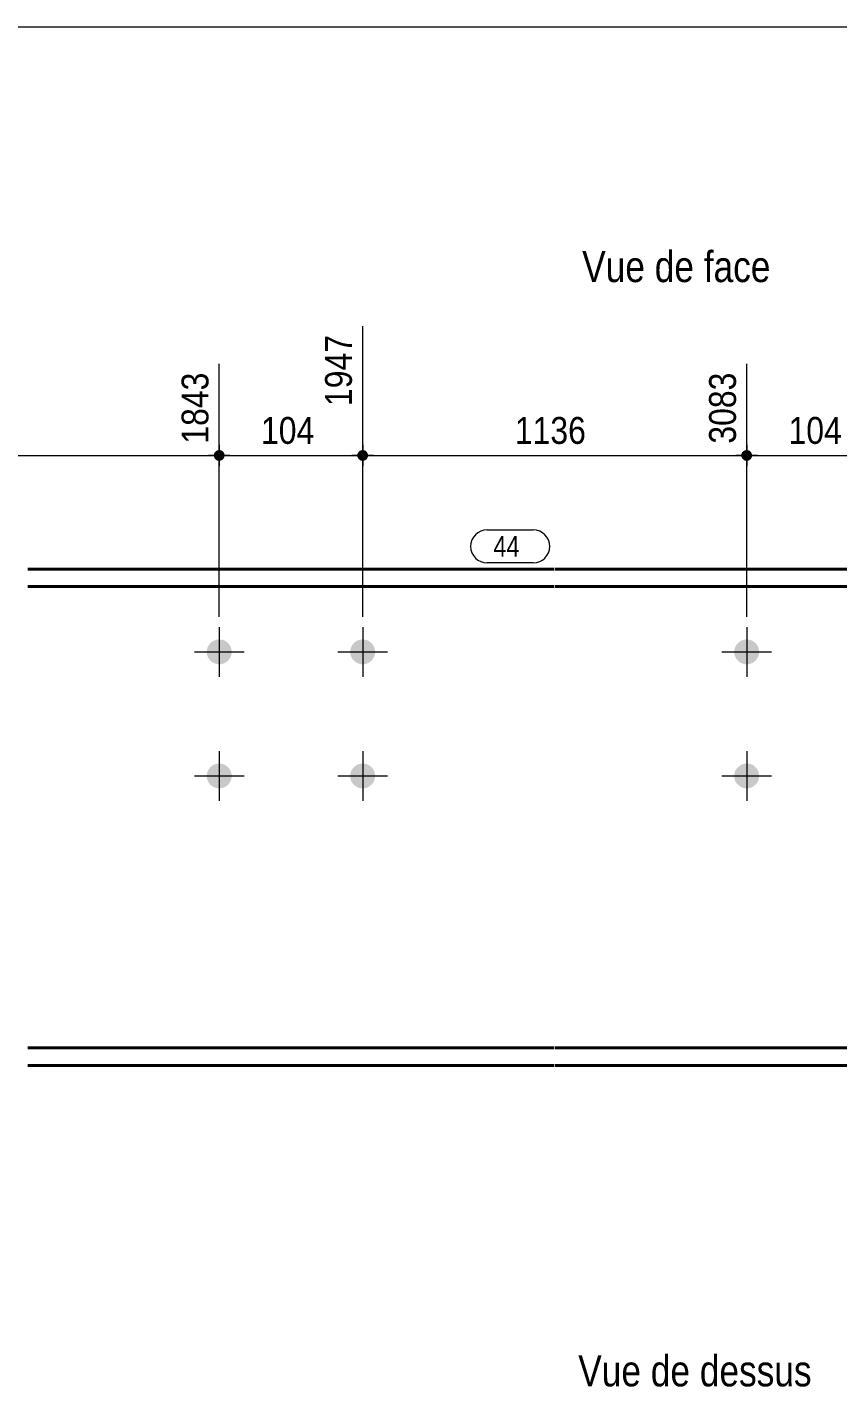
# Model space of a CAD drawing. Header units: millimetres. Extents: x 2 to 410, y 5 to 282.
# Drawn here: x 129.5 to 207.9, y 150.5 to 282 of the extents above; entities that cross this region are included whole.
import ezdxf

# ---------------------------------------------------------------- set-up
doc = ezdxf.new("R2010")
doc.units = ezdxf.units.MM
for name, color, linetype, lineweight in [('Autre type objet', 1, 'Continuous', 0), ('Boulon', 7, 'Continuous', 0), ('Cotation', 7, 'Continuous', 0), ('Feuille dessin', 5, 'Continuous', 0), ('Piece', 2, 'Continuous', 0), ('Repère pièce', 3, 'Continuous', 0)]:
    doc.layers.add(name, color=color, linetype=linetype, lineweight=lineweight)
doc.styles.add('ARIAL', font='ARIAL.TTF')
doc.styles.add('COMIC_SANS_MS', font='COMIC.TTF')

# ---------------------------------------------------------------- blocks, each defined once
blk = doc.blocks.new('*A1')
at = {"layer": 'Boulon'}
for points in [[(163.15, 221.55), (163.15, 221.52), (163.15, 221.49), (163.14, 221.47), (163.14, 221.44), (163.14, 221.41), (163.13, 221.38), (163.13, 221.35), (163.12, 221.32), (163.11, 221.29), (163.1, 221.26), (163.1, 221.23), (163.09, 221.21), (163.08, 221.18), (163.07, 221.15), (163.06, 221.12), (163.05, 221.1), (163.03, 221.07), (163.02, 221.04), (163.01, 221.02), (162.99, 220.99), (162.98, 220.97), (162.96, 220.94), (162.95, 220.92), (162.93, 220.89), (162.91, 220.87), (162.89, 220.84), (162.88, 220.82), (162.86, 220.8), (162.84, 220.78), (162.82, 220.76), (162.8, 220.73), (162.78, 220.71), (162.75, 220.69), (162.73, 220.67), (162.71, 220.66), (162.69, 220.64), (162.66, 220.62), (162.64, 220.6), (162.61, 220.59), (162.59, 220.57), (162.57, 220.55), (162.54, 220.54), (162.51, 220.52), (162.49, 220.51), (162.46, 220.5), (162.43, 220.49), (162.41, 220.47), (162.38, 220.46), (162.35, 220.45), (162.32, 220.44), (162.3, 220.43), (162.27, 220.43), (162.24, 220.42), (162.21, 220.41), (162.18, 220.41), (162.15, 220.4), (162.12, 220.4), (162.1, 220.39), (162.07, 220.39), (162.04, 220.39), (162.01, 220.38), (161.98, 220.38), (161.95, 220.38), (161.92, 220.38), (161.89, 220.38), (161.86, 220.39), (161.83, 220.39), (161.8, 220.39), (161.77, 220.4), (161.74, 220.4), (161.71, 220.41), (161.69, 220.41), (161.66, 220.42), (161.63, 220.43), (161.6, 220.43), (161.57, 220.44), (161.54, 220.45), (161.52, 220.46), (161.49, 220.47), (161.46, 220.49), (161.44, 220.5), (161.41, 220.51), (161.38, 220.52), (161.36, 220.54), (161.33, 220.55), (161.31, 220.57), (161.28, 220.59), (161.26, 220.6), (161.23, 220.62), (161.21, 220.64), (161.19, 220.66), (161.16, 220.67), (161.14, 220.69), (161.12, 220.71), (161.1, 220.73), (161.08, 220.76), (161.06, 220.78), (161.04, 220.8), (161.02, 220.82), (161, 220.84), (160.98, 220.87), (160.97, 220.89), (160.95, 220.92), (160.93, 220.94), (160.92, 220.97), (160.9, 220.99), (160.89, 221.02), (160.88, 221.04), (160.86, 221.07), (160.85, 221.1), (160.84, 221.12), (160.83, 221.15), (160.82, 221.18), (160.81, 221.21), (160.8, 221.23), (160.79, 221.26), (160.78, 221.29), (160.78, 221.32), (160.77, 221.35), (160.77, 221.38), (160.76, 221.41), (160.76, 221.44), (160.75, 221.47), (160.75, 221.49), (160.75, 221.52), (160.75, 221.55), (160.75, 221.58), (160.75, 221.61), (160.75, 221.64), (160.75, 221.67), (160.75, 221.7), (160.76, 221.73), (160.76, 221.76), (160.77, 221.79), (160.77, 221.82), (160.78, 221.85), (160.78, 221.87), (160.79, 221.9), (160.8, 221.93), (160.81, 221.96), (160.82, 221.99), (160.83, 222.02), (160.84, 222.04), (160.85, 222.07), (160.86, 222.1), (160.88, 222.12), (160.89, 222.15), (160.9, 222.17), (160.92, 222.2), (160.93, 222.23), (160.95, 222.25), (160.97, 222.27), (160.98, 222.3), (161, 222.32), (161.02, 222.34), (161.04, 222.37), (161.06, 222.39), (161.08, 222.41), (161.1, 222.43), (161.12, 222.45), (161.14, 222.47), (161.16, 222.49), (161.19, 222.51), (161.21, 222.53), (161.23, 222.55), (161.26, 222.56), (161.28, 222.58), (161.31, 222.6), (161.33, 222.61), (161.36, 222.63), (161.38, 222.64), (161.41, 222.66), (161.44, 222.67), (161.46, 222.68), (161.49, 222.69), (161.52, 222.7), (161.54, 222.71), (161.57, 222.72), (161.6, 222.73), (161.63, 222.74), (161.66, 222.75), (161.69, 222.75), (161.71, 222.76), (161.74, 222.77), (161.77, 222.77), (161.8, 222.77), (161.83, 222.78), (161.86, 222.78), (161.89, 222.78), (161.92, 222.78), (161.95, 222.78), (161.98, 222.78), (162.01, 222.78), (162.04, 222.78), (162.07, 222.78), (162.1, 222.77), (162.12, 222.77), (162.15, 222.77), (162.18, 222.76), (162.21, 222.75), (162.24, 222.75), (162.27, 222.74), (162.3, 222.73), (162.32, 222.72), (162.35, 222.71), (162.38, 222.7), (162.41, 222.69), (162.43, 222.68), (162.46, 222.67), (162.49, 222.66), (162.51, 222.64), (162.54, 222.63), (162.57, 222.61), (162.59, 222.6), (162.61, 222.58), (162.64, 222.56), (162.66, 222.55), (162.69, 222.53), (162.71, 222.51), (162.73, 222.49), (162.75, 222.47), (162.78, 222.45), (162.8, 222.43), (162.82, 222.41), (162.84, 222.39), (162.86, 222.37), (162.88, 222.34), (162.89, 222.32), (162.91, 222.3), (162.93, 222.27), (162.95, 222.25), (162.96, 222.23), (162.98, 222.2), (162.99, 222.17), (163.01, 222.15), (163.02, 222.12), (163.03, 222.1), (163.05, 222.07), (163.06, 222.04), (163.07, 222.02), (163.08, 221.99), (163.09, 221.96), (163.1, 221.93), (163.1, 221.9), (163.11, 221.87), (163.12, 221.85), (163.13, 221.82), (163.13, 221.79), (163.14, 221.76), (163.14, 221.73), (163.14, 221.7), (163.15, 221.67), (163.15, 221.64), (163.15, 221.61), (163.15, 221.58)], [(163.15, 209.55), (163.15, 209.52), (163.15, 209.49), (163.14, 209.47), (163.14, 209.44), (163.14, 209.41), (163.13, 209.38), (163.13, 209.35), (163.12, 209.32), (163.11, 209.29), (163.1, 209.26), (163.1, 209.23), (163.09, 209.21), (163.08, 209.18), (163.07, 209.15), (163.06, 209.12), (163.05, 209.1), (163.03, 209.07), (163.02, 209.04), (163.01, 209.02), (162.99, 208.99), (162.98, 208.97), (162.96, 208.94), (162.95, 208.92), (162.93, 208.89), (162.91, 208.87), (162.89, 208.84), (162.88, 208.82), (162.86, 208.8), (162.84, 208.78), (162.82, 208.76), (162.8, 208.73), (162.78, 208.71), (162.75, 208.69), (162.73, 208.67), (162.71, 208.66), (162.69, 208.64), (162.66, 208.62), (162.64, 208.6), (162.61, 208.59), (162.59, 208.57), (162.57, 208.55), (162.54, 208.54), (162.51, 208.52), (162.49, 208.51), (162.46, 208.5), (162.43, 208.49), (162.41, 208.47), (162.38, 208.46), (162.35, 208.45), (162.32, 208.44), (162.3, 208.43), (162.27, 208.43), (162.24, 208.42), (162.21, 208.41), (162.18, 208.41), (162.15, 208.4), (162.12, 208.4), (162.1, 208.39), (162.07, 208.39), (162.04, 208.39), (162.01, 208.38), (161.98, 208.38), (161.95, 208.38), (161.92, 208.38), (161.89, 208.38), (161.86, 208.39), (161.83, 208.39), (161.8, 208.39), (161.77, 208.4), (161.74, 208.4), (161.71, 208.41), (161.69, 208.41), (161.66, 208.42), (161.63, 208.43), (161.6, 208.43), (161.57, 208.44), (161.54, 208.45), (161.52, 208.46), (161.49, 208.47), (161.46, 208.49), (161.44, 208.5), (161.41, 208.51), (161.38, 208.52), (161.36, 208.54), (161.33, 208.55), (161.31, 208.57), (161.28, 208.59), (161.26, 208.6), (161.23, 208.62), (161.21, 208.64), (161.19, 208.66), (161.16, 208.67), (161.14, 208.69), (161.12, 208.71), (161.1, 208.73), (161.08, 208.76), (161.06, 208.78), (161.04, 208.8), (161.02, 208.82), (161, 208.84), (160.98, 208.87), (160.97, 208.89), (160.95, 208.92), (160.93, 208.94), (160.92, 208.97), (160.9, 208.99), (160.89, 209.02), (160.88, 209.04), (160.86, 209.07), (160.85, 209.1), (160.84, 209.12), (160.83, 209.15), (160.82, 209.18), (160.81, 209.21), (160.8, 209.23), (160.79, 209.26), (160.78, 209.29), (160.78, 209.32), (160.77, 209.35), (160.77, 209.38), (160.76, 209.41), (160.76, 209.44), (160.75, 209.47), (160.75, 209.49), (160.75, 209.52), (160.75, 209.55), (160.75, 209.58), (160.75, 209.61), (160.75, 209.64), (160.75, 209.67), (160.75, 209.7), (160.76, 209.73), (160.76, 209.76), (160.77, 209.79), (160.77, 209.82), (160.78, 209.85), (160.78, 209.87), (160.79, 209.9), (160.8, 209.93), (160.81, 209.96), (160.82, 209.99), (160.83, 210.02), (160.84, 210.04), (160.85, 210.07), (160.86, 210.1), (160.88, 210.12), (160.89, 210.15), (160.9, 210.17), (160.92, 210.2), (160.93, 210.23), (160.95, 210.25), (160.97, 210.27), (160.98, 210.3), (161, 210.32), (161.02, 210.34), (161.04, 210.37), (161.06, 210.39), (161.08, 210.41), (161.1, 210.43), (161.12, 210.45), (161.14, 210.47), (161.16, 210.49), (161.19, 210.51), (161.21, 210.53), (161.23, 210.55), (161.26, 210.56), (161.28, 210.58), (161.31, 210.6), (161.33, 210.61), (161.36, 210.63), (161.38, 210.64), (161.41, 210.66), (161.44, 210.67), (161.46, 210.68), (161.49, 210.69), (161.52, 210.7), (161.54, 210.71), (161.57, 210.72), (161.6, 210.73), (161.63, 210.74), (161.66, 210.75), (161.69, 210.75), (161.71, 210.76), (161.74, 210.77), (161.77, 210.77), (161.8, 210.77), (161.83, 210.78), (161.86, 210.78), (161.89, 210.78), (161.92, 210.78), (161.95, 210.78), (161.98, 210.78), (162.01, 210.78), (162.04, 210.78), (162.07, 210.78), (162.1, 210.77), (162.12, 210.77), (162.15, 210.77), (162.18, 210.76), (162.21, 210.75), (162.24, 210.75), (162.27, 210.74), (162.3, 210.73), (162.32, 210.72), (162.35, 210.71), (162.38, 210.7), (162.41, 210.69), (162.43, 210.68), (162.46, 210.67), (162.49, 210.66), (162.51, 210.64), (162.54, 210.63), (162.57, 210.61), (162.59, 210.6), (162.61, 210.58), (162.64, 210.56), (162.66, 210.55), (162.69, 210.53), (162.71, 210.51), (162.73, 210.49), (162.75, 210.47), (162.78, 210.45), (162.8, 210.43), (162.82, 210.41), (162.84, 210.39), (162.86, 210.37), (162.88, 210.34), (162.89, 210.32), (162.91, 210.3), (162.93, 210.27), (162.95, 210.25), (162.96, 210.23), (162.98, 210.2), (162.99, 210.17), (163.01, 210.15), (163.02, 210.12), (163.03, 210.1), (163.05, 210.07), (163.06, 210.04), (163.07, 210.02), (163.08, 209.99), (163.09, 209.96), (163.1, 209.93), (163.1, 209.9), (163.11, 209.87), (163.12, 209.85), (163.13, 209.82), (163.13, 209.79), (163.14, 209.76), (163.14, 209.73), (163.14, 209.7), (163.15, 209.67), (163.15, 209.64), (163.15, 209.61), (163.15, 209.58)]]:
    blk.add_hatch(color=256, dxfattribs=at).paths.add_polyline_path(points, flags=17)
at = {"layer": 'Boulon', "linetype": 'Continuous', "lineweight": 0}
for p, q in [((161.95, 223.98), (161.95, 219.18)), ((159.55, 221.58), (164.35, 221.58)), ((161.95, 211.98), (161.95, 207.18)), ((159.55, 209.58), (164.35, 209.58))]:
    blk.add_line(p, q, dxfattribs=at)
blk = doc.blocks.new('*A2')
at = {"layer": 'Boulon'}
for points in [[(149.28, 221.55), (149.28, 221.52), (149.28, 221.49), (149.28, 221.47), (149.27, 221.44), (149.27, 221.41), (149.26, 221.38), (149.26, 221.35), (149.25, 221.32), (149.25, 221.29), (149.24, 221.26), (149.23, 221.23), (149.22, 221.21), (149.21, 221.18), (149.2, 221.15), (149.19, 221.12), (149.18, 221.1), (149.17, 221.07), (149.15, 221.04), (149.14, 221.02), (149.13, 220.99), (149.11, 220.97), (149.1, 220.94), (149.08, 220.92), (149.06, 220.89), (149.05, 220.87), (149.03, 220.84), (149.01, 220.82), (148.99, 220.8), (148.97, 220.78), (148.95, 220.76), (148.93, 220.73), (148.91, 220.71), (148.89, 220.69), (148.87, 220.67), (148.84, 220.66), (148.82, 220.64), (148.8, 220.62), (148.77, 220.6), (148.75, 220.59), (148.72, 220.57), (148.7, 220.55), (148.67, 220.54), (148.65, 220.52), (148.62, 220.51), (148.59, 220.5), (148.57, 220.49), (148.54, 220.47), (148.51, 220.46), (148.49, 220.45), (148.46, 220.44), (148.43, 220.43), (148.4, 220.43), (148.37, 220.42), (148.34, 220.41), (148.32, 220.41), (148.29, 220.4), (148.26, 220.4), (148.23, 220.39), (148.2, 220.39), (148.17, 220.39), (148.14, 220.38), (148.11, 220.38), (148.08, 220.38), (148.05, 220.38), (148.02, 220.38), (147.99, 220.39), (147.96, 220.39), (147.93, 220.39), (147.91, 220.4), (147.88, 220.4), (147.85, 220.41), (147.82, 220.41), (147.79, 220.42), (147.76, 220.43), (147.73, 220.43), (147.71, 220.44), (147.68, 220.45), (147.65, 220.46), (147.62, 220.47), (147.6, 220.49), (147.57, 220.5), (147.54, 220.51), (147.52, 220.52), (147.49, 220.54), (147.46, 220.55), (147.44, 220.57), (147.41, 220.59), (147.39, 220.6), (147.37, 220.62), (147.34, 220.64), (147.32, 220.66), (147.3, 220.67), (147.28, 220.69), (147.25, 220.71), (147.23, 220.73), (147.21, 220.76), (147.19, 220.78), (147.17, 220.8), (147.15, 220.82), (147.14, 220.84), (147.12, 220.87), (147.1, 220.89), (147.08, 220.92), (147.07, 220.94), (147.05, 220.97), (147.04, 220.99), (147.02, 221.02), (147.01, 221.04), (147, 221.07), (146.98, 221.1), (146.97, 221.12), (146.96, 221.15), (146.95, 221.18), (146.94, 221.21), (146.93, 221.23), (146.93, 221.26), (146.92, 221.29), (146.91, 221.32), (146.9, 221.35), (146.9, 221.38), (146.89, 221.41), (146.89, 221.44), (146.89, 221.47), (146.88, 221.49), (146.88, 221.52), (146.88, 221.55), (146.88, 221.58), (146.88, 221.61), (146.88, 221.64), (146.88, 221.67), (146.89, 221.7), (146.89, 221.73), (146.89, 221.76), (146.9, 221.79), (146.9, 221.82), (146.91, 221.85), (146.92, 221.87), (146.93, 221.9), (146.93, 221.93), (146.94, 221.96), (146.95, 221.99), (146.96, 222.02), (146.97, 222.04), (146.98, 222.07), (147, 222.1), (147.01, 222.12), (147.02, 222.15), (147.04, 222.17), (147.05, 222.2), (147.07, 222.23), (147.08, 222.25), (147.1, 222.27), (147.12, 222.3), (147.14, 222.32), (147.15, 222.34), (147.17, 222.37), (147.19, 222.39), (147.21, 222.41), (147.23, 222.43), (147.25, 222.45), (147.28, 222.47), (147.3, 222.49), (147.32, 222.51), (147.34, 222.53), (147.37, 222.55), (147.39, 222.56), (147.41, 222.58), (147.44, 222.6), (147.46, 222.61), (147.49, 222.63), (147.52, 222.64), (147.54, 222.66), (147.57, 222.67), (147.6, 222.68), (147.62, 222.69), (147.65, 222.7), (147.68, 222.71), (147.71, 222.72), (147.73, 222.73), (147.76, 222.74), (147.79, 222.75), (147.82, 222.75), (147.85, 222.76), (147.88, 222.77), (147.91, 222.77), (147.93, 222.77), (147.96, 222.78), (147.99, 222.78), (148.02, 222.78), (148.05, 222.78), (148.08, 222.78), (148.11, 222.78), (148.14, 222.78), (148.17, 222.78), (148.2, 222.78), (148.23, 222.77), (148.26, 222.77), (148.29, 222.77), (148.32, 222.76), (148.34, 222.75), (148.37, 222.75), (148.4, 222.74), (148.43, 222.73), (148.46, 222.72), (148.49, 222.71), (148.51, 222.7), (148.54, 222.69), (148.57, 222.68), (148.59, 222.67), (148.62, 222.66), (148.65, 222.64), (148.67, 222.63), (148.7, 222.61), (148.72, 222.6), (148.75, 222.58), (148.77, 222.56), (148.8, 222.55), (148.82, 222.53), (148.84, 222.51), (148.87, 222.49), (148.89, 222.47), (148.91, 222.45), (148.93, 222.43), (148.95, 222.41), (148.97, 222.39), (148.99, 222.37), (149.01, 222.34), (149.03, 222.32), (149.05, 222.3), (149.06, 222.27), (149.08, 222.25), (149.1, 222.23), (149.11, 222.2), (149.13, 222.17), (149.14, 222.15), (149.15, 222.12), (149.17, 222.1), (149.18, 222.07), (149.19, 222.04), (149.2, 222.02), (149.21, 221.99), (149.22, 221.96), (149.23, 221.93), (149.24, 221.9), (149.25, 221.87), (149.25, 221.85), (149.26, 221.82), (149.26, 221.79), (149.27, 221.76), (149.27, 221.73), (149.28, 221.7), (149.28, 221.67), (149.28, 221.64), (149.28, 221.61), (149.28, 221.58)], [(149.28, 209.55), (149.28, 209.52), (149.28, 209.49), (149.28, 209.47), (149.27, 209.44), (149.27, 209.41), (149.26, 209.38), (149.26, 209.35), (149.25, 209.32), (149.25, 209.29), (149.24, 209.26), (149.23, 209.23), (149.22, 209.21), (149.21, 209.18), (149.2, 209.15), (149.19, 209.12), (149.18, 209.1), (149.17, 209.07), (149.15, 209.04), (149.14, 209.02), (149.13, 208.99), (149.11, 208.97), (149.1, 208.94), (149.08, 208.92), (149.06, 208.89), (149.05, 208.87), (149.03, 208.84), (149.01, 208.82), (148.99, 208.8), (148.97, 208.78), (148.95, 208.76), (148.93, 208.73), (148.91, 208.71), (148.89, 208.69), (148.87, 208.67), (148.84, 208.66), (148.82, 208.64), (148.8, 208.62), (148.77, 208.6), (148.75, 208.59), (148.72, 208.57), (148.7, 208.55), (148.67, 208.54), (148.65, 208.52), (148.62, 208.51), (148.59, 208.5), (148.57, 208.49), (148.54, 208.47), (148.51, 208.46), (148.49, 208.45), (148.46, 208.44), (148.43, 208.43), (148.4, 208.43), (148.37, 208.42), (148.34, 208.41), (148.32, 208.41), (148.29, 208.4), (148.26, 208.4), (148.23, 208.39), (148.2, 208.39), (148.17, 208.39), (148.14, 208.38), (148.11, 208.38), (148.08, 208.38), (148.05, 208.38), (148.02, 208.38), (147.99, 208.39), (147.96, 208.39), (147.93, 208.39), (147.91, 208.4), (147.88, 208.4), (147.85, 208.41), (147.82, 208.41), (147.79, 208.42), (147.76, 208.43), (147.73, 208.43), (147.71, 208.44), (147.68, 208.45), (147.65, 208.46), (147.62, 208.47), (147.6, 208.49), (147.57, 208.5), (147.54, 208.51), (147.52, 208.52), (147.49, 208.54), (147.46, 208.55), (147.44, 208.57), (147.41, 208.59), (147.39, 208.6), (147.37, 208.62), (147.34, 208.64), (147.32, 208.66), (147.3, 208.67), (147.28, 208.69), (147.25, 208.71), (147.23, 208.73), (147.21, 208.76), (147.19, 208.78), (147.17, 208.8), (147.15, 208.82), (147.14, 208.84), (147.12, 208.87), (147.1, 208.89), (147.08, 208.92), (147.07, 208.94), (147.05, 208.97), (147.04, 208.99), (147.02, 209.02), (147.01, 209.04), (147, 209.07), (146.98, 209.1), (146.97, 209.12), (146.96, 209.15), (146.95, 209.18), (146.94, 209.21), (146.93, 209.23), (146.93, 209.26), (146.92, 209.29), (146.91, 209.32), (146.9, 209.35), (146.9, 209.38), (146.89, 209.41), (146.89, 209.44), (146.89, 209.47), (146.88, 209.49), (146.88, 209.52), (146.88, 209.55), (146.88, 209.58), (146.88, 209.61), (146.88, 209.64), (146.88, 209.67), (146.89, 209.7), (146.89, 209.73), (146.89, 209.76), (146.9, 209.79), (146.9, 209.82), (146.91, 209.85), (146.92, 209.87), (146.93, 209.9), (146.93, 209.93), (146.94, 209.96), (146.95, 209.99), (146.96, 210.02), (146.97, 210.04), (146.98, 210.07), (147, 210.1), (147.01, 210.12), (147.02, 210.15), (147.04, 210.17), (147.05, 210.2), (147.07, 210.23), (147.08, 210.25), (147.1, 210.27), (147.12, 210.3), (147.14, 210.32), (147.15, 210.34), (147.17, 210.37), (147.19, 210.39), (147.21, 210.41), (147.23, 210.43), (147.25, 210.45), (147.28, 210.47), (147.3, 210.49), (147.32, 210.51), (147.34, 210.53), (147.37, 210.55), (147.39, 210.56), (147.41, 210.58), (147.44, 210.6), (147.46, 210.61), (147.49, 210.63), (147.52, 210.64), (147.54, 210.66), (147.57, 210.67), (147.6, 210.68), (147.62, 210.69), (147.65, 210.7), (147.68, 210.71), (147.71, 210.72), (147.73, 210.73), (147.76, 210.74), (147.79, 210.75), (147.82, 210.75), (147.85, 210.76), (147.88, 210.77), (147.91, 210.77), (147.93, 210.77), (147.96, 210.78), (147.99, 210.78), (148.02, 210.78), (148.05, 210.78), (148.08, 210.78), (148.11, 210.78), (148.14, 210.78), (148.17, 210.78), (148.2, 210.78), (148.23, 210.77), (148.26, 210.77), (148.29, 210.77), (148.32, 210.76), (148.34, 210.75), (148.37, 210.75), (148.4, 210.74), (148.43, 210.73), (148.46, 210.72), (148.49, 210.71), (148.51, 210.7), (148.54, 210.69), (148.57, 210.68), (148.59, 210.67), (148.62, 210.66), (148.65, 210.64), (148.67, 210.63), (148.7, 210.61), (148.72, 210.6), (148.75, 210.58), (148.77, 210.56), (148.8, 210.55), (148.82, 210.53), (148.84, 210.51), (148.87, 210.49), (148.89, 210.47), (148.91, 210.45), (148.93, 210.43), (148.95, 210.41), (148.97, 210.39), (148.99, 210.37), (149.01, 210.34), (149.03, 210.32), (149.05, 210.3), (149.06, 210.27), (149.08, 210.25), (149.1, 210.23), (149.11, 210.2), (149.13, 210.17), (149.14, 210.15), (149.15, 210.12), (149.17, 210.1), (149.18, 210.07), (149.19, 210.04), (149.2, 210.02), (149.21, 209.99), (149.22, 209.96), (149.23, 209.93), (149.24, 209.9), (149.25, 209.87), (149.25, 209.85), (149.26, 209.82), (149.26, 209.79), (149.27, 209.76), (149.27, 209.73), (149.28, 209.7), (149.28, 209.67), (149.28, 209.64), (149.28, 209.61), (149.28, 209.58)]]:
    blk.add_hatch(color=256, dxfattribs=at).paths.add_polyline_path(points, flags=17)
at = {"layer": 'Boulon', "linetype": 'Continuous', "lineweight": 0}
for p, q in [((148.08, 223.98), (148.08, 219.18)), ((145.68, 221.58), (150.48, 221.58)), ((148.08, 211.98), (148.08, 207.18)), ((145.68, 209.58), (150.48, 209.58))]:
    blk.add_line(p, q, dxfattribs=at)
blk = doc.blocks.new('*A4')
at = {"layer": 'Boulon'}
for points in [[(200.28, 221.55), (200.28, 221.52), (200.27, 221.49), (200.27, 221.47), (200.27, 221.44), (200.26, 221.41), (200.26, 221.38), (200.25, 221.35), (200.25, 221.32), (200.24, 221.29), (200.23, 221.26), (200.22, 221.23), (200.22, 221.21), (200.21, 221.18), (200.2, 221.15), (200.19, 221.12), (200.17, 221.1), (200.16, 221.07), (200.15, 221.04), (200.13, 221.02), (200.12, 220.99), (200.11, 220.97), (200.09, 220.94), (200.07, 220.92), (200.06, 220.89), (200.04, 220.87), (200.02, 220.84), (200, 220.82), (199.99, 220.8), (199.97, 220.78), (199.95, 220.76), (199.93, 220.73), (199.9, 220.71), (199.88, 220.69), (199.86, 220.67), (199.84, 220.66), (199.81, 220.64), (199.79, 220.62), (199.77, 220.6), (199.74, 220.59), (199.72, 220.57), (199.69, 220.55), (199.67, 220.54), (199.64, 220.52), (199.62, 220.51), (199.59, 220.5), (199.56, 220.49), (199.54, 220.47), (199.51, 220.46), (199.48, 220.45), (199.45, 220.44), (199.43, 220.43), (199.4, 220.43), (199.37, 220.42), (199.34, 220.41), (199.31, 220.41), (199.28, 220.4), (199.25, 220.4), (199.22, 220.39), (199.19, 220.39), (199.16, 220.39), (199.14, 220.38), (199.11, 220.38), (199.08, 220.38), (199.05, 220.38), (199.02, 220.38), (198.99, 220.39), (198.96, 220.39), (198.93, 220.39), (198.9, 220.4), (198.87, 220.4), (198.84, 220.41), (198.81, 220.41), (198.79, 220.42), (198.76, 220.43), (198.73, 220.43), (198.7, 220.44), (198.67, 220.45), (198.64, 220.46), (198.62, 220.47), (198.59, 220.49), (198.56, 220.5), (198.54, 220.51), (198.51, 220.52), (198.49, 220.54), (198.46, 220.55), (198.43, 220.57), (198.41, 220.59), (198.39, 220.6), (198.36, 220.62), (198.34, 220.64), (198.32, 220.66), (198.29, 220.67), (198.27, 220.69), (198.25, 220.71), (198.23, 220.73), (198.21, 220.76), (198.19, 220.78), (198.17, 220.8), (198.15, 220.82), (198.13, 220.84), (198.11, 220.87), (198.1, 220.89), (198.08, 220.92), (198.06, 220.94), (198.05, 220.97), (198.03, 220.99), (198.02, 221.02), (198, 221.04), (197.99, 221.07), (197.98, 221.1), (197.97, 221.12), (197.96, 221.15), (197.95, 221.18), (197.94, 221.21), (197.93, 221.23), (197.92, 221.26), (197.91, 221.29), (197.91, 221.32), (197.9, 221.35), (197.89, 221.38), (197.89, 221.41), (197.89, 221.44), (197.88, 221.47), (197.88, 221.49), (197.88, 221.52), (197.88, 221.55), (197.88, 221.58), (197.88, 221.61), (197.88, 221.64), (197.88, 221.67), (197.88, 221.7), (197.89, 221.73), (197.89, 221.76), (197.89, 221.79), (197.9, 221.82), (197.91, 221.85), (197.91, 221.87), (197.92, 221.9), (197.93, 221.93), (197.94, 221.96), (197.95, 221.99), (197.96, 222.02), (197.97, 222.04), (197.98, 222.07), (197.99, 222.1), (198, 222.12), (198.02, 222.15), (198.03, 222.17), (198.05, 222.2), (198.06, 222.23), (198.08, 222.25), (198.1, 222.27), (198.11, 222.3), (198.13, 222.32), (198.15, 222.34), (198.17, 222.37), (198.19, 222.39), (198.21, 222.41), (198.23, 222.43), (198.25, 222.45), (198.27, 222.47), (198.29, 222.49), (198.32, 222.51), (198.34, 222.53), (198.36, 222.55), (198.39, 222.56), (198.41, 222.58), (198.43, 222.6), (198.46, 222.61), (198.49, 222.63), (198.51, 222.64), (198.54, 222.66), (198.56, 222.67), (198.59, 222.68), (198.62, 222.69), (198.64, 222.7), (198.67, 222.71), (198.7, 222.72), (198.73, 222.73), (198.76, 222.74), (198.79, 222.75), (198.81, 222.75), (198.84, 222.76), (198.87, 222.77), (198.9, 222.77), (198.93, 222.77), (198.96, 222.78), (198.99, 222.78), (199.02, 222.78), (199.05, 222.78), (199.08, 222.78), (199.11, 222.78), (199.14, 222.78), (199.16, 222.78), (199.19, 222.78), (199.22, 222.77), (199.25, 222.77), (199.28, 222.77), (199.31, 222.76), (199.34, 222.75), (199.37, 222.75), (199.4, 222.74), (199.43, 222.73), (199.45, 222.72), (199.48, 222.71), (199.51, 222.7), (199.54, 222.69), (199.56, 222.68), (199.59, 222.67), (199.62, 222.66), (199.64, 222.64), (199.67, 222.63), (199.69, 222.61), (199.72, 222.6), (199.74, 222.58), (199.77, 222.56), (199.79, 222.55), (199.81, 222.53), (199.84, 222.51), (199.86, 222.49), (199.88, 222.47), (199.9, 222.45), (199.93, 222.43), (199.95, 222.41), (199.97, 222.39), (199.99, 222.37), (200, 222.34), (200.02, 222.32), (200.04, 222.3), (200.06, 222.27), (200.07, 222.25), (200.09, 222.23), (200.11, 222.2), (200.12, 222.17), (200.13, 222.15), (200.15, 222.12), (200.16, 222.1), (200.17, 222.07), (200.19, 222.04), (200.2, 222.02), (200.21, 221.99), (200.22, 221.96), (200.22, 221.93), (200.23, 221.9), (200.24, 221.87), (200.25, 221.85), (200.25, 221.82), (200.26, 221.79), (200.26, 221.76), (200.27, 221.73), (200.27, 221.7), (200.27, 221.67), (200.28, 221.64), (200.28, 221.61), (200.28, 221.58)], [(200.28, 209.55), (200.28, 209.52), (200.27, 209.49), (200.27, 209.47), (200.27, 209.44), (200.26, 209.41), (200.26, 209.38), (200.25, 209.35), (200.25, 209.32), (200.24, 209.29), (200.23, 209.26), (200.22, 209.23), (200.22, 209.21), (200.21, 209.18), (200.2, 209.15), (200.19, 209.12), (200.17, 209.1), (200.16, 209.07), (200.15, 209.04), (200.13, 209.02), (200.12, 208.99), (200.11, 208.97), (200.09, 208.94), (200.07, 208.92), (200.06, 208.89), (200.04, 208.87), (200.02, 208.84), (200, 208.82), (199.99, 208.8), (199.97, 208.78), (199.95, 208.76), (199.93, 208.73), (199.9, 208.71), (199.88, 208.69), (199.86, 208.67), (199.84, 208.66), (199.81, 208.64), (199.79, 208.62), (199.77, 208.6), (199.74, 208.59), (199.72, 208.57), (199.69, 208.55), (199.67, 208.54), (199.64, 208.52), (199.62, 208.51), (199.59, 208.5), (199.56, 208.49), (199.54, 208.47), (199.51, 208.46), (199.48, 208.45), (199.45, 208.44), (199.43, 208.43), (199.4, 208.43), (199.37, 208.42), (199.34, 208.41), (199.31, 208.41), (199.28, 208.4), (199.25, 208.4), (199.22, 208.39), (199.19, 208.39), (199.16, 208.39), (199.14, 208.38), (199.11, 208.38), (199.08, 208.38), (199.05, 208.38), (199.02, 208.38), (198.99, 208.39), (198.96, 208.39), (198.93, 208.39), (198.9, 208.4), (198.87, 208.4), (198.84, 208.41), (198.81, 208.41), (198.79, 208.42), (198.76, 208.43), (198.73, 208.43), (198.7, 208.44), (198.67, 208.45), (198.64, 208.46), (198.62, 208.47), (198.59, 208.49), (198.56, 208.5), (198.54, 208.51), (198.51, 208.52), (198.49, 208.54), (198.46, 208.55), (198.43, 208.57), (198.41, 208.59), (198.39, 208.6), (198.36, 208.62), (198.34, 208.64), (198.32, 208.66), (198.29, 208.67), (198.27, 208.69), (198.25, 208.71), (198.23, 208.73), (198.21, 208.76), (198.19, 208.78), (198.17, 208.8), (198.15, 208.82), (198.13, 208.84), (198.11, 208.87), (198.1, 208.89), (198.08, 208.92), (198.06, 208.94), (198.05, 208.97), (198.03, 208.99), (198.02, 209.02), (198, 209.04), (197.99, 209.07), (197.98, 209.1), (197.97, 209.12), (197.96, 209.15), (197.95, 209.18), (197.94, 209.21), (197.93, 209.23), (197.92, 209.26), (197.91, 209.29), (197.91, 209.32), (197.9, 209.35), (197.89, 209.38), (197.89, 209.41), (197.89, 209.44), (197.88, 209.47), (197.88, 209.49), (197.88, 209.52), (197.88, 209.55), (197.88, 209.58), (197.88, 209.61), (197.88, 209.64), (197.88, 209.67), (197.88, 209.7), (197.89, 209.73), (197.89, 209.76), (197.89, 209.79), (197.9, 209.82), (197.91, 209.85), (197.91, 209.87), (197.92, 209.9), (197.93, 209.93), (197.94, 209.96), (197.95, 209.99), (197.96, 210.02), (197.97, 210.04), (197.98, 210.07), (197.99, 210.1), (198, 210.12), (198.02, 210.15), (198.03, 210.17), (198.05, 210.2), (198.06, 210.23), (198.08, 210.25), (198.1, 210.27), (198.11, 210.3), (198.13, 210.32), (198.15, 210.34), (198.17, 210.37), (198.19, 210.39), (198.21, 210.41), (198.23, 210.43), (198.25, 210.45), (198.27, 210.47), (198.29, 210.49), (198.32, 210.51), (198.34, 210.53), (198.36, 210.55), (198.39, 210.56), (198.41, 210.58), (198.43, 210.6), (198.46, 210.61), (198.49, 210.63), (198.51, 210.64), (198.54, 210.66), (198.56, 210.67), (198.59, 210.68), (198.62, 210.69), (198.64, 210.7), (198.67, 210.71), (198.7, 210.72), (198.73, 210.73), (198.76, 210.74), (198.79, 210.75), (198.81, 210.75), (198.84, 210.76), (198.87, 210.77), (198.9, 210.77), (198.93, 210.77), (198.96, 210.78), (198.99, 210.78), (199.02, 210.78), (199.05, 210.78), (199.08, 210.78), (199.11, 210.78), (199.14, 210.78), (199.16, 210.78), (199.19, 210.78), (199.22, 210.77), (199.25, 210.77), (199.28, 210.77), (199.31, 210.76), (199.34, 210.75), (199.37, 210.75), (199.4, 210.74), (199.43, 210.73), (199.45, 210.72), (199.48, 210.71), (199.51, 210.7), (199.54, 210.69), (199.56, 210.68), (199.59, 210.67), (199.62, 210.66), (199.64, 210.64), (199.67, 210.63), (199.69, 210.61), (199.72, 210.6), (199.74, 210.58), (199.77, 210.56), (199.79, 210.55), (199.81, 210.53), (199.84, 210.51), (199.86, 210.49), (199.88, 210.47), (199.9, 210.45), (199.93, 210.43), (199.95, 210.41), (199.97, 210.39), (199.99, 210.37), (200, 210.34), (200.02, 210.32), (200.04, 210.3), (200.06, 210.27), (200.07, 210.25), (200.09, 210.23), (200.11, 210.2), (200.12, 210.17), (200.13, 210.15), (200.15, 210.12), (200.16, 210.1), (200.17, 210.07), (200.19, 210.04), (200.2, 210.02), (200.21, 209.99), (200.22, 209.96), (200.22, 209.93), (200.23, 209.9), (200.24, 209.87), (200.25, 209.85), (200.25, 209.82), (200.26, 209.79), (200.26, 209.76), (200.27, 209.73), (200.27, 209.7), (200.27, 209.67), (200.28, 209.64), (200.28, 209.61), (200.28, 209.58)]]:
    blk.add_hatch(color=256, dxfattribs=at).paths.add_polyline_path(points, flags=17)
at = {"layer": 'Boulon', "linetype": 'Continuous', "lineweight": 0}
for p, q in [((199.08, 223.98), (199.08, 219.18)), ((196.68, 221.58), (201.48, 221.58)), ((199.08, 211.98), (199.08, 207.18)), ((196.68, 209.58), (201.48, 209.58))]:
    blk.add_line(p, q, dxfattribs=at)
blk = doc.blocks.new('*A13')
at = {"layer": 'Piece', "color": 2, "linetype": 'Continuous', "lineweight": 40}
for p, q in [((180.462483, 229.583173), (129.567442, 229.583173)), ((231.457525, 229.583173), (180.562483, 229.583173)), ((180.462483, 227.88984), (129.567442, 227.88984)), ((231.457525, 227.88984), (180.562483, 227.88984)), ((180.462483, 183.276506), (129.567442, 183.276506)), ((231.457525, 183.276506), (180.562483, 183.276506)), ((180.462483, 181.583173), (129.567442, 181.583173)), ((231.457525, 181.583173), (180.562483, 181.583173))]:
    blk.add_line(p, q, dxfattribs=at)
blk = doc.blocks.new('*A39')
at = {"layer": 'Feuille dessin', "linetype": 'Continuous', "lineweight": 0}
blk.add_line((405, 282), (5, 282), dxfattribs=at)
blk = doc.blocks.new('*A46')
at = {"layer": 'Cotation'}
for points in [[(73.16, 240.06), (73.14, 240.07), (73.11, 240.07), (73.09, 240.07), (73.06, 240.08), (73.04, 240.09), (73.02, 240.09), (72.99, 240.1), (72.97, 240.11), (72.95, 240.12), (72.92, 240.14), (72.9, 240.15), (72.88, 240.17), (72.86, 240.18), (72.84, 240.2), (72.82, 240.22), (72.81, 240.23), (72.79, 240.25), (72.77, 240.27), (72.76, 240.29), (72.74, 240.32), (72.73, 240.34), (72.72, 240.36), (72.71, 240.38), (72.7, 240.41), (72.69, 240.43), (72.69, 240.46), (72.68, 240.48), (72.68, 240.51), (72.67, 240.53), (72.67, 240.56), (72.67, 240.58), (72.67, 240.61), (72.67, 240.63), (72.68, 240.66), (72.68, 240.68), (72.69, 240.71), (72.69, 240.73), (72.7, 240.76), (72.71, 240.78), (72.72, 240.81), (72.73, 240.83), (72.74, 240.85), (72.76, 240.87), (72.77, 240.89), (72.79, 240.91), (72.81, 240.93), (72.82, 240.95), (72.84, 240.97), (72.86, 240.99), (72.88, 241), (72.9, 241.02), (72.92, 241.03), (72.95, 241.04), (72.97, 241.05), (72.99, 241.06), (73.02, 241.07), (73.04, 241.08), (73.06, 241.09), (73.09, 241.09), (73.11, 241.1), (73.14, 241.1), (73.16, 241.1), (73.19, 241.1), (73.22, 241.1), (73.24, 241.1), (73.27, 241.1), (73.29, 241.09), (73.32, 241.09), (73.34, 241.08), (73.37, 241.07), (73.39, 241.06), (73.41, 241.05), (73.44, 241.04), (73.46, 241.03), (73.48, 241.02), (73.5, 241), (73.52, 240.99), (73.54, 240.97), (73.56, 240.95), (73.58, 240.93), (73.59, 240.91), (73.61, 240.89), (73.62, 240.87), (73.64, 240.85), (73.65, 240.83), (73.66, 240.81), (73.67, 240.78), (73.68, 240.76), (73.69, 240.73), (73.69, 240.71), (73.7, 240.68), (73.7, 240.66), (73.71, 240.63), (73.71, 240.61), (73.71, 240.58), (73.71, 240.56), (73.71, 240.53), (73.7, 240.51), (73.7, 240.48), (73.69, 240.46), (73.69, 240.43), (73.68, 240.41), (73.67, 240.38), (73.66, 240.36), (73.65, 240.34), (73.64, 240.32), (73.62, 240.29), (73.61, 240.27), (73.59, 240.25), (73.58, 240.23), (73.56, 240.22), (73.54, 240.2), (73.52, 240.18), (73.5, 240.17), (73.48, 240.15), (73.46, 240.14), (73.44, 240.12), (73.41, 240.11), (73.39, 240.1), (73.37, 240.09), (73.34, 240.09), (73.32, 240.08), (73.29, 240.07), (73.27, 240.07), (73.24, 240.07), (73.22, 240.06), (73.19, 240.06)], [(148.06, 240.06), (148.03, 240.07), (148.01, 240.07), (147.98, 240.07), (147.96, 240.08), (147.93, 240.09), (147.91, 240.09), (147.88, 240.1), (147.86, 240.11), (147.84, 240.12), (147.81, 240.14), (147.79, 240.15), (147.77, 240.17), (147.75, 240.18), (147.73, 240.2), (147.71, 240.22), (147.7, 240.23), (147.68, 240.25), (147.66, 240.27), (147.65, 240.29), (147.64, 240.32), (147.62, 240.34), (147.61, 240.36), (147.6, 240.38), (147.59, 240.41), (147.58, 240.43), (147.58, 240.46), (147.57, 240.48), (147.57, 240.51), (147.56, 240.53), (147.56, 240.56), (147.56, 240.58), (147.56, 240.61), (147.56, 240.63), (147.57, 240.66), (147.57, 240.68), (147.58, 240.71), (147.58, 240.73), (147.59, 240.76), (147.6, 240.78), (147.61, 240.81), (147.62, 240.83), (147.64, 240.85), (147.65, 240.87), (147.66, 240.89), (147.68, 240.91), (147.7, 240.93), (147.71, 240.95), (147.73, 240.97), (147.75, 240.99), (147.77, 241), (147.79, 241.02), (147.81, 241.03), (147.84, 241.04), (147.86, 241.05), (147.88, 241.06), (147.91, 241.07), (147.93, 241.08), (147.96, 241.09), (147.98, 241.09), (148.01, 241.1), (148.03, 241.1), (148.06, 241.1), (148.08, 241.1), (148.11, 241.1), (148.13, 241.1), (148.16, 241.1), (148.18, 241.09), (148.21, 241.09), (148.23, 241.08), (148.26, 241.07), (148.28, 241.06), (148.3, 241.05), (148.33, 241.04), (148.35, 241.03), (148.37, 241.02), (148.39, 241), (148.41, 240.99), (148.43, 240.97), (148.45, 240.95), (148.47, 240.93), (148.48, 240.91), (148.5, 240.89), (148.51, 240.87), (148.53, 240.85), (148.54, 240.83), (148.55, 240.81), (148.56, 240.78), (148.57, 240.76), (148.58, 240.73), (148.59, 240.71), (148.59, 240.68), (148.6, 240.66), (148.6, 240.63), (148.6, 240.61), (148.6, 240.58), (148.6, 240.56), (148.6, 240.53), (148.6, 240.51), (148.59, 240.48), (148.59, 240.46), (148.58, 240.43), (148.57, 240.41), (148.56, 240.38), (148.55, 240.36), (148.54, 240.34), (148.53, 240.32), (148.51, 240.29), (148.5, 240.27), (148.48, 240.25), (148.47, 240.23), (148.45, 240.22), (148.43, 240.2), (148.41, 240.18), (148.39, 240.17), (148.37, 240.15), (148.35, 240.14), (148.33, 240.12), (148.3, 240.11), (148.28, 240.1), (148.26, 240.09), (148.23, 240.09), (148.21, 240.08), (148.18, 240.07), (148.16, 240.07), (148.13, 240.07), (148.11, 240.06), (148.08, 240.06)]]:
    blk.add_hatch(color=256, dxfattribs=at).paths.add_polyline_path(points, flags=17)
at = {"layer": 'Cotation', "linetype": 'Continuous', "lineweight": 0}
for p, q in [((73.19, 236.46), (73.19, 249.22)), ((148.08, 224.98), (148.08, 249.44)), ((73.19, 241.62), (73.19, 239.54)), ((148.08, 241.62), (148.08, 239.54)), ((74.23, 240.58), (72.15, 240.58)), ((73.19, 240.58), (72.15, 240.58)), ((73.19, 240.58), (148.08, 240.58)), ((149.12, 240.58), (147.04, 240.58)), ((148.08, 240.58), (149.12, 240.58)), ((73.19, 222.32), (73.19, 232.66))]:
    blk.add_line(p, q, dxfattribs=at)
at = {"layer": 'Cotation'}
for p in [(73.19, 240.58), (148.08, 240.58)]:
    blk.add_point(p, dxfattribs=at)
at = {"layer": 'Cotation', "style": 'ARIAL', "width": 0.85}
blk.add_text('1843', height=2.6, rotation=90.0002, dxfattribs=at).set_placement((147.04, 241.72))
blk.add_text('1773', height=2.6, dxfattribs=at).set_placement((106.78, 241.7))
blk = doc.blocks.new('*A47')
at = {"layer": 'Cotation'}
for points in [[(148.06, 240.06), (148.03, 240.07), (148.01, 240.07), (147.98, 240.07), (147.96, 240.08), (147.93, 240.09), (147.91, 240.09), (147.88, 240.1), (147.86, 240.11), (147.84, 240.12), (147.81, 240.14), (147.79, 240.15), (147.77, 240.17), (147.75, 240.18), (147.73, 240.2), (147.71, 240.22), (147.7, 240.23), (147.68, 240.25), (147.66, 240.27), (147.65, 240.29), (147.64, 240.32), (147.62, 240.34), (147.61, 240.36), (147.6, 240.38), (147.59, 240.41), (147.58, 240.43), (147.58, 240.46), (147.57, 240.48), (147.57, 240.51), (147.56, 240.53), (147.56, 240.56), (147.56, 240.58), (147.56, 240.61), (147.56, 240.63), (147.57, 240.66), (147.57, 240.68), (147.58, 240.71), (147.58, 240.73), (147.59, 240.76), (147.6, 240.78), (147.61, 240.81), (147.62, 240.83), (147.64, 240.85), (147.65, 240.87), (147.66, 240.89), (147.68, 240.91), (147.7, 240.93), (147.71, 240.95), (147.73, 240.97), (147.75, 240.99), (147.77, 241), (147.79, 241.02), (147.81, 241.03), (147.84, 241.04), (147.86, 241.05), (147.88, 241.06), (147.91, 241.07), (147.93, 241.08), (147.96, 241.09), (147.98, 241.09), (148.01, 241.1), (148.03, 241.1), (148.06, 241.1), (148.08, 241.1), (148.11, 241.1), (148.13, 241.1), (148.16, 241.1), (148.18, 241.09), (148.21, 241.09), (148.23, 241.08), (148.26, 241.07), (148.28, 241.06), (148.3, 241.05), (148.33, 241.04), (148.35, 241.03), (148.37, 241.02), (148.39, 241), (148.41, 240.99), (148.43, 240.97), (148.45, 240.95), (148.47, 240.93), (148.48, 240.91), (148.5, 240.89), (148.51, 240.87), (148.53, 240.85), (148.54, 240.83), (148.55, 240.81), (148.56, 240.78), (148.57, 240.76), (148.58, 240.73), (148.59, 240.71), (148.59, 240.68), (148.6, 240.66), (148.6, 240.63), (148.6, 240.61), (148.6, 240.58), (148.6, 240.56), (148.6, 240.53), (148.6, 240.51), (148.59, 240.48), (148.59, 240.46), (148.58, 240.43), (148.57, 240.41), (148.56, 240.38), (148.55, 240.36), (148.54, 240.34), (148.53, 240.32), (148.51, 240.29), (148.5, 240.27), (148.48, 240.25), (148.47, 240.23), (148.45, 240.22), (148.43, 240.2), (148.41, 240.18), (148.39, 240.17), (148.37, 240.15), (148.35, 240.14), (148.33, 240.12), (148.3, 240.11), (148.28, 240.1), (148.26, 240.09), (148.23, 240.09), (148.21, 240.08), (148.18, 240.07), (148.16, 240.07), (148.13, 240.07), (148.11, 240.06), (148.08, 240.06)], [(161.92, 240.06), (161.9, 240.07), (161.87, 240.07), (161.85, 240.07), (161.82, 240.08), (161.8, 240.09), (161.77, 240.09), (161.75, 240.1), (161.73, 240.11), (161.7, 240.12), (161.68, 240.14), (161.66, 240.15), (161.64, 240.17), (161.62, 240.18), (161.6, 240.2), (161.58, 240.22), (161.56, 240.23), (161.55, 240.25), (161.53, 240.27), (161.52, 240.29), (161.5, 240.32), (161.49, 240.34), (161.48, 240.36), (161.47, 240.38), (161.46, 240.41), (161.45, 240.43), (161.44, 240.46), (161.44, 240.48), (161.43, 240.51), (161.43, 240.53), (161.43, 240.56), (161.43, 240.58), (161.43, 240.61), (161.43, 240.63), (161.43, 240.66), (161.44, 240.68), (161.44, 240.71), (161.45, 240.73), (161.46, 240.76), (161.47, 240.78), (161.48, 240.81), (161.49, 240.83), (161.5, 240.85), (161.52, 240.87), (161.53, 240.89), (161.55, 240.91), (161.56, 240.93), (161.58, 240.95), (161.6, 240.97), (161.62, 240.99), (161.64, 241), (161.66, 241.02), (161.68, 241.03), (161.7, 241.04), (161.73, 241.05), (161.75, 241.06), (161.77, 241.07), (161.8, 241.08), (161.82, 241.09), (161.85, 241.09), (161.87, 241.1), (161.9, 241.1), (161.92, 241.1), (161.95, 241.1), (161.97, 241.1), (162, 241.1), (162.02, 241.1), (162.05, 241.09), (162.07, 241.09), (162.1, 241.08), (162.12, 241.07), (162.15, 241.06), (162.17, 241.05), (162.19, 241.04), (162.22, 241.03), (162.24, 241.02), (162.26, 241), (162.28, 240.99), (162.3, 240.97), (162.32, 240.95), (162.33, 240.93), (162.35, 240.91), (162.37, 240.89), (162.38, 240.87), (162.39, 240.85), (162.41, 240.83), (162.42, 240.81), (162.43, 240.78), (162.44, 240.76), (162.45, 240.73), (162.45, 240.71), (162.46, 240.68), (162.46, 240.66), (162.47, 240.63), (162.47, 240.61), (162.47, 240.58), (162.47, 240.56), (162.47, 240.53), (162.46, 240.51), (162.46, 240.48), (162.45, 240.46), (162.45, 240.43), (162.44, 240.41), (162.43, 240.38), (162.42, 240.36), (162.41, 240.34), (162.39, 240.32), (162.38, 240.29), (162.37, 240.27), (162.35, 240.25), (162.33, 240.23), (162.32, 240.22), (162.3, 240.2), (162.28, 240.18), (162.26, 240.17), (162.24, 240.15), (162.22, 240.14), (162.19, 240.12), (162.17, 240.11), (162.15, 240.1), (162.12, 240.09), (162.1, 240.09), (162.07, 240.08), (162.05, 240.07), (162.02, 240.07), (162, 240.07), (161.97, 240.06), (161.95, 240.06)]]:
    blk.add_hatch(color=256, dxfattribs=at).paths.add_polyline_path(points, flags=17)
at = {"layer": 'Cotation', "linetype": 'Continuous', "lineweight": 0}
for p, q in [((161.95, 224.98), (161.95, 253.08)), ((148.08, 224.98), (148.08, 249.44)), ((148.08, 241.62), (148.08, 239.54)), ((161.95, 241.62), (161.95, 239.54)), ((149.12, 240.58), (147.04, 240.58)), ((148.08, 240.58), (147.04, 240.58)), ((148.08, 240.58), (161.95, 240.58)), ((162.99, 240.58), (160.91, 240.58)), ((161.95, 240.58), (162.99, 240.58))]:
    blk.add_line(p, q, dxfattribs=at)
at = {"layer": 'Cotation'}
for p in [(148.08, 240.58), (161.95, 240.58)]:
    blk.add_point(p, dxfattribs=at)
at = {"layer": 'Cotation', "style": 'ARIAL', "width": 0.85}
blk.add_text('1947', height=2.6, rotation=90.0002, dxfattribs=at).set_placement((160.91, 245.36))
blk.add_text('104', height=2.6, dxfattribs=at).set_placement((152.12, 241.7))
blk = doc.blocks.new('*A48')
at = {"layer": 'Cotation'}
for points in [[(161.92, 240.06), (161.9, 240.07), (161.87, 240.07), (161.85, 240.07), (161.82, 240.08), (161.8, 240.09), (161.77, 240.09), (161.75, 240.1), (161.73, 240.11), (161.7, 240.12), (161.68, 240.14), (161.66, 240.15), (161.64, 240.17), (161.62, 240.18), (161.6, 240.2), (161.58, 240.22), (161.56, 240.23), (161.55, 240.25), (161.53, 240.27), (161.52, 240.29), (161.5, 240.32), (161.49, 240.34), (161.48, 240.36), (161.47, 240.38), (161.46, 240.41), (161.45, 240.43), (161.44, 240.46), (161.44, 240.48), (161.43, 240.51), (161.43, 240.53), (161.43, 240.56), (161.43, 240.58), (161.43, 240.61), (161.43, 240.63), (161.43, 240.66), (161.44, 240.68), (161.44, 240.71), (161.45, 240.73), (161.46, 240.76), (161.47, 240.78), (161.48, 240.81), (161.49, 240.83), (161.5, 240.85), (161.52, 240.87), (161.53, 240.89), (161.55, 240.91), (161.56, 240.93), (161.58, 240.95), (161.6, 240.97), (161.62, 240.99), (161.64, 241), (161.66, 241.02), (161.68, 241.03), (161.7, 241.04), (161.73, 241.05), (161.75, 241.06), (161.77, 241.07), (161.8, 241.08), (161.82, 241.09), (161.85, 241.09), (161.87, 241.1), (161.9, 241.1), (161.92, 241.1), (161.95, 241.1), (161.97, 241.1), (162, 241.1), (162.02, 241.1), (162.05, 241.09), (162.07, 241.09), (162.1, 241.08), (162.12, 241.07), (162.15, 241.06), (162.17, 241.05), (162.19, 241.04), (162.22, 241.03), (162.24, 241.02), (162.26, 241), (162.28, 240.99), (162.3, 240.97), (162.32, 240.95), (162.33, 240.93), (162.35, 240.91), (162.37, 240.89), (162.38, 240.87), (162.39, 240.85), (162.41, 240.83), (162.42, 240.81), (162.43, 240.78), (162.44, 240.76), (162.45, 240.73), (162.45, 240.71), (162.46, 240.68), (162.46, 240.66), (162.47, 240.63), (162.47, 240.61), (162.47, 240.58), (162.47, 240.56), (162.47, 240.53), (162.46, 240.51), (162.46, 240.48), (162.45, 240.46), (162.45, 240.43), (162.44, 240.41), (162.43, 240.38), (162.42, 240.36), (162.41, 240.34), (162.39, 240.32), (162.38, 240.29), (162.37, 240.27), (162.35, 240.25), (162.33, 240.23), (162.32, 240.22), (162.3, 240.2), (162.28, 240.18), (162.26, 240.17), (162.24, 240.15), (162.22, 240.14), (162.19, 240.12), (162.17, 240.11), (162.15, 240.1), (162.12, 240.09), (162.1, 240.09), (162.07, 240.08), (162.05, 240.07), (162.02, 240.07), (162, 240.07), (161.97, 240.06), (161.95, 240.06)], [(199.05, 240.06), (199.03, 240.07), (199, 240.07), (198.98, 240.07), (198.95, 240.08), (198.93, 240.09), (198.9, 240.09), (198.88, 240.1), (198.85, 240.11), (198.83, 240.12), (198.81, 240.14), (198.79, 240.15), (198.77, 240.17), (198.75, 240.18), (198.73, 240.2), (198.71, 240.22), (198.69, 240.23), (198.67, 240.25), (198.66, 240.27), (198.64, 240.29), (198.63, 240.32), (198.62, 240.34), (198.61, 240.36), (198.6, 240.38), (198.59, 240.41), (198.58, 240.43), (198.57, 240.46), (198.57, 240.48), (198.56, 240.51), (198.56, 240.53), (198.56, 240.56), (198.56, 240.58), (198.56, 240.61), (198.56, 240.63), (198.56, 240.66), (198.57, 240.68), (198.57, 240.71), (198.58, 240.73), (198.59, 240.76), (198.6, 240.78), (198.61, 240.81), (198.62, 240.83), (198.63, 240.85), (198.64, 240.87), (198.66, 240.89), (198.67, 240.91), (198.69, 240.93), (198.71, 240.95), (198.73, 240.97), (198.75, 240.99), (198.77, 241), (198.79, 241.02), (198.81, 241.03), (198.83, 241.04), (198.85, 241.05), (198.88, 241.06), (198.9, 241.07), (198.93, 241.08), (198.95, 241.09), (198.98, 241.09), (199, 241.1), (199.03, 241.1), (199.05, 241.1), (199.08, 241.1), (199.1, 241.1), (199.13, 241.1), (199.15, 241.1), (199.18, 241.09), (199.2, 241.09), (199.23, 241.08), (199.25, 241.07), (199.28, 241.06), (199.3, 241.05), (199.32, 241.04), (199.34, 241.03), (199.37, 241.02), (199.39, 241), (199.41, 240.99), (199.43, 240.97), (199.44, 240.95), (199.46, 240.93), (199.48, 240.91), (199.49, 240.89), (199.51, 240.87), (199.52, 240.85), (199.54, 240.83), (199.55, 240.81), (199.56, 240.78), (199.57, 240.76), (199.57, 240.73), (199.58, 240.71), (199.59, 240.68), (199.59, 240.66), (199.59, 240.63), (199.6, 240.61), (199.6, 240.58), (199.6, 240.56), (199.59, 240.53), (199.59, 240.51), (199.59, 240.48), (199.58, 240.46), (199.57, 240.43), (199.57, 240.41), (199.56, 240.38), (199.55, 240.36), (199.54, 240.34), (199.52, 240.32), (199.51, 240.29), (199.49, 240.27), (199.48, 240.25), (199.46, 240.23), (199.44, 240.22), (199.43, 240.2), (199.41, 240.18), (199.39, 240.17), (199.37, 240.15), (199.34, 240.14), (199.32, 240.12), (199.3, 240.11), (199.28, 240.1), (199.25, 240.09), (199.23, 240.09), (199.2, 240.08), (199.18, 240.07), (199.15, 240.07), (199.13, 240.07), (199.1, 240.06), (199.08, 240.06)]]:
    blk.add_hatch(color=256, dxfattribs=at).paths.add_polyline_path(points, flags=17)
at = {"layer": 'Cotation', "linetype": 'Continuous', "lineweight": 0}
for p, q in [((161.95, 224.98), (161.95, 253.08)), ((199.08, 224.98), (199.08, 249.44)), ((161.95, 241.62), (161.95, 239.54)), ((199.08, 241.62), (199.08, 239.54)), ((162.99, 240.58), (160.91, 240.58)), ((161.95, 240.58), (160.91, 240.58)), ((161.95, 240.58), (199.08, 240.58)), ((200.12, 240.58), (198.04, 240.58)), ((199.08, 240.58), (200.12, 240.58))]:
    blk.add_line(p, q, dxfattribs=at)
at = {"layer": 'Cotation'}
for p in [(161.95, 240.58), (199.08, 240.58)]:
    blk.add_point(p, dxfattribs=at)
at = {"layer": 'Cotation', "style": 'ARIAL', "width": 0.85}
blk.add_text('3083', height=2.6, rotation=90.0002, dxfattribs=at).set_placement((198.04, 241.72))
blk.add_text('1136', height=2.6, dxfattribs=at).set_placement((176.66, 241.7))
blk = doc.blocks.new('*A49')
at = {"layer": 'Cotation'}
for points in [[(199.05, 240.06), (199.03, 240.07), (199, 240.07), (198.98, 240.07), (198.95, 240.08), (198.93, 240.09), (198.9, 240.09), (198.88, 240.1), (198.85, 240.11), (198.83, 240.12), (198.81, 240.14), (198.79, 240.15), (198.77, 240.17), (198.75, 240.18), (198.73, 240.2), (198.71, 240.22), (198.69, 240.23), (198.67, 240.25), (198.66, 240.27), (198.64, 240.29), (198.63, 240.32), (198.62, 240.34), (198.61, 240.36), (198.6, 240.38), (198.59, 240.41), (198.58, 240.43), (198.57, 240.46), (198.57, 240.48), (198.56, 240.51), (198.56, 240.53), (198.56, 240.56), (198.56, 240.58), (198.56, 240.61), (198.56, 240.63), (198.56, 240.66), (198.57, 240.68), (198.57, 240.71), (198.58, 240.73), (198.59, 240.76), (198.6, 240.78), (198.61, 240.81), (198.62, 240.83), (198.63, 240.85), (198.64, 240.87), (198.66, 240.89), (198.67, 240.91), (198.69, 240.93), (198.71, 240.95), (198.73, 240.97), (198.75, 240.99), (198.77, 241), (198.79, 241.02), (198.81, 241.03), (198.83, 241.04), (198.85, 241.05), (198.88, 241.06), (198.9, 241.07), (198.93, 241.08), (198.95, 241.09), (198.98, 241.09), (199, 241.1), (199.03, 241.1), (199.05, 241.1), (199.08, 241.1), (199.1, 241.1), (199.13, 241.1), (199.15, 241.1), (199.18, 241.09), (199.2, 241.09), (199.23, 241.08), (199.25, 241.07), (199.28, 241.06), (199.3, 241.05), (199.32, 241.04), (199.34, 241.03), (199.37, 241.02), (199.39, 241), (199.41, 240.99), (199.43, 240.97), (199.44, 240.95), (199.46, 240.93), (199.48, 240.91), (199.49, 240.89), (199.51, 240.87), (199.52, 240.85), (199.54, 240.83), (199.55, 240.81), (199.56, 240.78), (199.57, 240.76), (199.57, 240.73), (199.58, 240.71), (199.59, 240.68), (199.59, 240.66), (199.59, 240.63), (199.6, 240.61), (199.6, 240.58), (199.6, 240.56), (199.59, 240.53), (199.59, 240.51), (199.59, 240.48), (199.58, 240.46), (199.57, 240.43), (199.57, 240.41), (199.56, 240.38), (199.55, 240.36), (199.54, 240.34), (199.52, 240.32), (199.51, 240.29), (199.49, 240.27), (199.48, 240.25), (199.46, 240.23), (199.44, 240.22), (199.43, 240.2), (199.41, 240.18), (199.39, 240.17), (199.37, 240.15), (199.34, 240.14), (199.32, 240.12), (199.3, 240.11), (199.28, 240.1), (199.25, 240.09), (199.23, 240.09), (199.2, 240.08), (199.18, 240.07), (199.15, 240.07), (199.13, 240.07), (199.1, 240.06), (199.08, 240.06)], [(212.92, 240.06), (212.89, 240.07), (212.87, 240.07), (212.84, 240.07), (212.82, 240.08), (212.79, 240.09), (212.77, 240.09), (212.74, 240.1), (212.72, 240.11), (212.7, 240.12), (212.68, 240.14), (212.65, 240.15), (212.63, 240.17), (212.61, 240.18), (212.59, 240.2), (212.58, 240.22), (212.56, 240.23), (212.54, 240.25), (212.53, 240.27), (212.51, 240.29), (212.5, 240.32), (212.48, 240.34), (212.47, 240.36), (212.46, 240.38), (212.45, 240.41), (212.45, 240.43), (212.44, 240.46), (212.43, 240.48), (212.43, 240.51), (212.43, 240.53), (212.42, 240.56), (212.42, 240.58), (212.42, 240.61), (212.43, 240.63), (212.43, 240.66), (212.43, 240.68), (212.44, 240.71), (212.45, 240.73), (212.45, 240.76), (212.46, 240.78), (212.47, 240.81), (212.48, 240.83), (212.5, 240.85), (212.51, 240.87), (212.53, 240.89), (212.54, 240.91), (212.56, 240.93), (212.58, 240.95), (212.59, 240.97), (212.61, 240.99), (212.63, 241), (212.65, 241.02), (212.68, 241.03), (212.7, 241.04), (212.72, 241.05), (212.74, 241.06), (212.77, 241.07), (212.79, 241.08), (212.82, 241.09), (212.84, 241.09), (212.87, 241.1), (212.89, 241.1), (212.92, 241.1), (212.94, 241.1), (212.97, 241.1), (212.99, 241.1), (213.02, 241.1), (213.04, 241.09), (213.07, 241.09), (213.09, 241.08), (213.12, 241.07), (213.14, 241.06), (213.17, 241.05), (213.19, 241.04), (213.21, 241.03), (213.23, 241.02), (213.25, 241), (213.27, 240.99), (213.29, 240.97), (213.31, 240.95), (213.33, 240.93), (213.35, 240.91), (213.36, 240.89), (213.38, 240.87), (213.39, 240.85), (213.4, 240.83), (213.41, 240.81), (213.42, 240.78), (213.43, 240.76), (213.44, 240.73), (213.45, 240.71), (213.45, 240.68), (213.46, 240.66), (213.46, 240.63), (213.46, 240.61), (213.46, 240.58), (213.46, 240.56), (213.46, 240.53), (213.46, 240.51), (213.45, 240.48), (213.45, 240.46), (213.44, 240.43), (213.43, 240.41), (213.42, 240.38), (213.41, 240.36), (213.4, 240.34), (213.39, 240.32), (213.38, 240.29), (213.36, 240.27), (213.35, 240.25), (213.33, 240.23), (213.31, 240.22), (213.29, 240.2), (213.27, 240.18), (213.25, 240.17), (213.23, 240.15), (213.21, 240.14), (213.19, 240.12), (213.17, 240.11), (213.14, 240.1), (213.12, 240.09), (213.09, 240.09), (213.07, 240.08), (213.04, 240.07), (213.02, 240.07), (212.99, 240.07), (212.97, 240.06), (212.94, 240.06)]]:
    blk.add_hatch(color=256, dxfattribs=at).paths.add_polyline_path(points, flags=17)
at = {"layer": 'Cotation', "linetype": 'Continuous', "lineweight": 0}
for p, q in [((212.94, 224.98), (212.94, 253.08)), ((199.08, 224.98), (199.08, 249.44)), ((199.08, 241.62), (199.08, 239.54)), ((212.94, 241.62), (212.94, 239.54)), ((200.12, 240.58), (198.04, 240.58)), ((199.08, 240.58), (198.04, 240.58)), ((199.08, 240.58), (212.94, 240.58)), ((213.98, 240.58), (211.9, 240.58)), ((212.94, 240.58), (213.98, 240.58))]:
    blk.add_line(p, q, dxfattribs=at)
at = {"layer": 'Cotation'}
for p in [(199.08, 240.58), (212.94, 240.58)]:
    blk.add_point(p, dxfattribs=at)
at = {"layer": 'Cotation', "style": 'ARIAL', "width": 0.85}
blk.add_text('3187', height=2.6, rotation=90.0002, dxfattribs=at).set_placement((211.9, 245.36))
blk.add_text('104', height=2.6, dxfattribs=at).set_placement((203.12, 241.7))
blk = doc.blocks.new('*A67')
at = {"layer": 'Repère pièce', "linetype": 'Continuous', "lineweight": 0}
for p, q in [((173.984252, 233.383173), (178.440111, 233.383173)), ((178.440111, 230.183173), (173.984252, 230.183173))]:
    blk.add_line(p, q, dxfattribs=at)
for centre, start, end in [((173.984252, 231.783173), 90, 270), ((178.440111, 231.783173), 270, 90)]:
    blk.add_arc(centre, 1.6, start, end, dxfattribs=at)
at = {"layer": 'Repère pièce', "style": 'COMIC_SANS_MS', "width": 0.85}
blk.add_text('44', height=2, dxfattribs=at).set_placement((174.584252, 230.783173))
blk = doc.blocks.new('*A69')
at = {"layer": 'Autre type objet', "style": 'COMIC_SANS_MS', "width": 0.85}
blk.add_text('Vue de face', height=3, dxfattribs=at).set_placement((183.171671, 257.346845))
blk = doc.blocks.new('*A87')
at = {"layer": 'Autre type objet', "style": 'COMIC_SANS_MS', "width": 0.85}
blk.add_text('Vue de dessus', height=3, dxfattribs=at).set_placement((182.790522, 150.543879))

msp = doc.modelspace()

# ---------------------------------------------------------------- block references
at = {"lineweight": 0}
for name in ['*A39', '*A69', '*A47', '*A48', '*A49', '*A46', '*A67', '*A13', '*A2', '*A1', '*A4', '*A87']:
    msp.add_blockref(name, (0, 0), dxfattribs=at)

doc.saveas('drawing.dxf')
